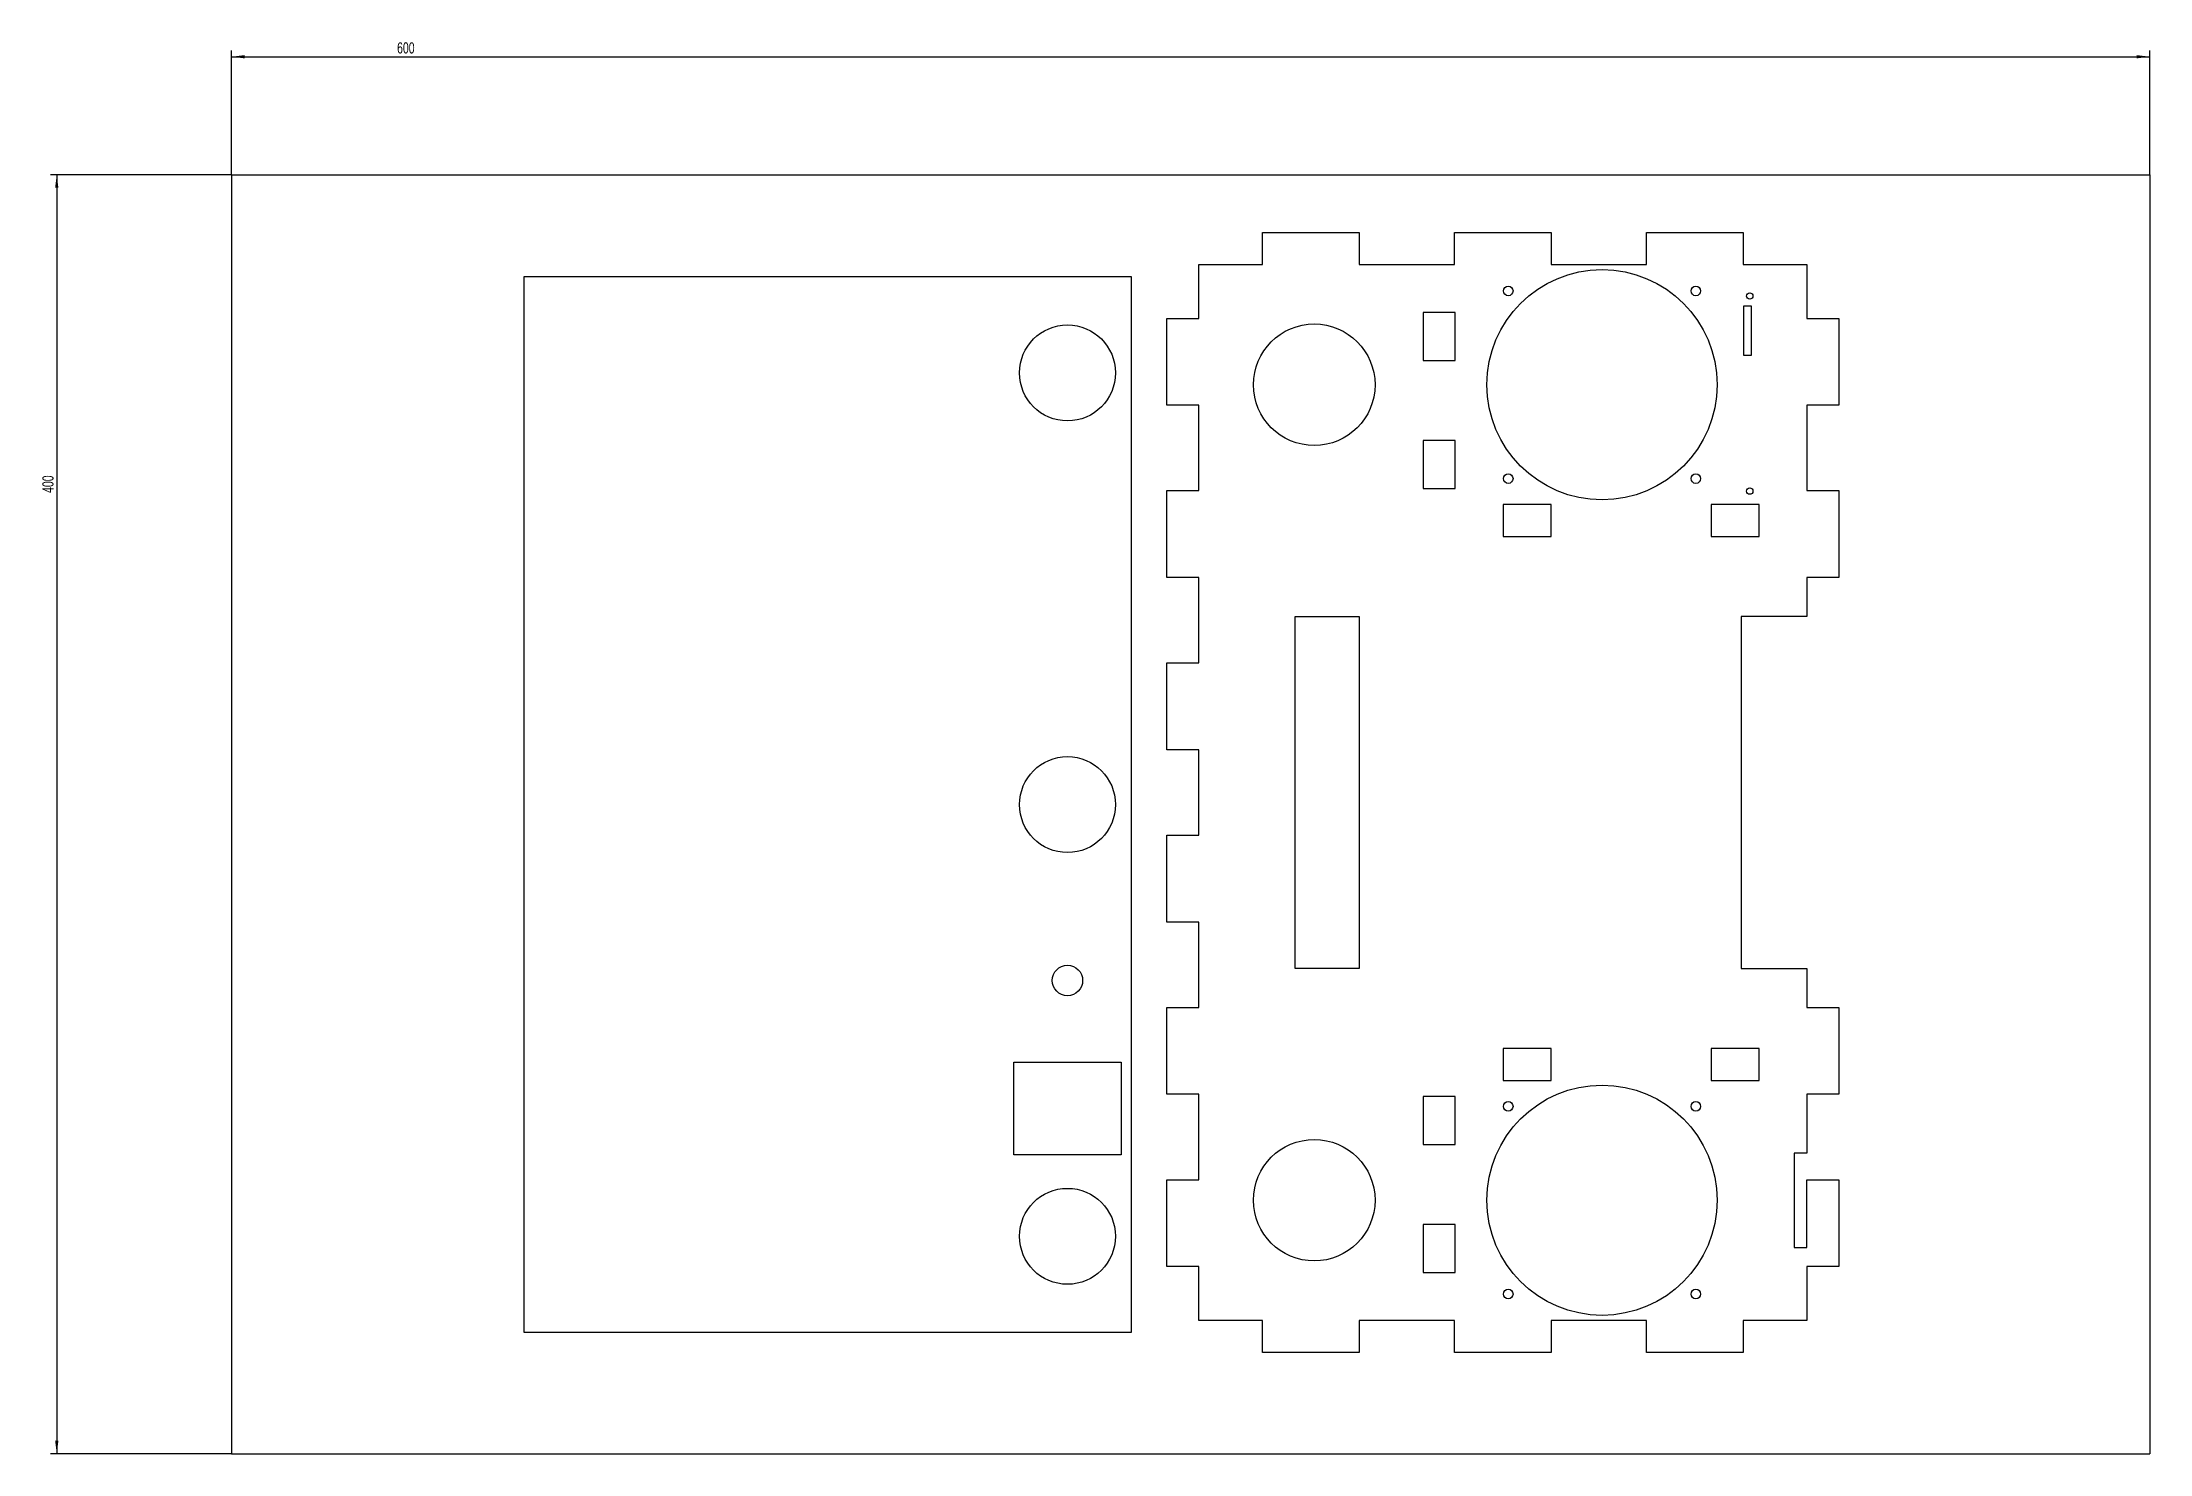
# Model space of a CAD drawing. Header units: millimetres. Extents: x -62 to 597, y 9 to 451.
import ezdxf

# ---------------------------------------------------------------- set-up
doc = ezdxf.new("R2010")
doc.units = ezdxf.units.MM
doc.layers.add('10', color=7, linetype='Continuous')
doc.styles.add('SLDTEXTSTYLE0', font='TXT', dxfattribs={"width": 0.7})
doc.dimstyles.new('SLDDIMSTYLE0', dxfattribs={"dimtxt": 3.5, "dimasz": 4.08, "dimexe": 0, "dimexo": 0.0625, "dimgap": 0.875, "dimtad": 2, "dimrnd": 1e-09, "dimzin": 12, "dimdsep": 46, "dimtxsty": 'SLDTEXTSTYLE0', "dimsah": 1, "dimcen": 0.09, "dimadec": 0, "dimazin": 3, "dimtfac": 1, "dimtofl": 0, "dimtmove": 0, "dimatfit": 3, "dimfxl": 1, "dimfrac": 2, "dimtolj": 1, "dimtzin": 12, "dimarcsym": 0})

# ---------------------------------------------------------------- blocks, each defined once
blk = doc.blocks.new('_D')
at = {"layer": '10'}
for p, q in [((-3.23, 409.49), (-3.23, 448.37)), ((596.77, 409.49), (596.77, 448.37)), ((-3.23, 446.37), (596.77, 446.37))]:
    blk.add_line(p, q, dxfattribs=at)
for points in [[(-3.23, 446.37), (0.85, 445.86), (0.85, 446.87)], [(596.77, 446.37), (592.69, 446.87), (592.69, 445.86)]]:
    blk.add_solid(points, dxfattribs=at)
at = {"layer": '10', "insert": (48.57, 450.88), "char_height": 3.5, "attachment_point": 1, "style": 'SLDTEXTSTYLE0'}
blk.add_mtext('600', dxfattribs=at)
blk = doc.blocks.new('_D_1')
at = {"layer": '10'}
for p, q in [((-3.23, 409.49), (-59.88, 409.49)), ((-57.88, 409.49), (-57.88, 9.49)), ((-3.23, 9.49), (-59.88, 9.49))]:
    blk.add_line(p, q, dxfattribs=at)
for points in [[(-57.88, 409.49), (-58.39, 405.41), (-57.37, 405.41)], [(-57.88, 9.49), (-57.37, 13.57), (-58.39, 13.57)]]:
    blk.add_solid(points, dxfattribs=at)
at = {"layer": '10', "insert": (-62.39, 309.98), "char_height": 3.5, "attachment_point": 1, "rotation": 90, "style": 'SLDTEXTSTYLE0'}
blk.add_mtext('400', dxfattribs=at)

msp = doc.modelspace()

# ---------------------------------------------------------------- linework, layer by layer
at = {"color": 7, "linetype": 'Continuous', "lineweight": 25}
for p, q in [((319.26, 381.396), (319.26, 391.396)), ((319.26, 391.396), (349.488, 391.396)), ((349.488, 391.396), (349.488, 381.396)), ((379.317, 381.396), (379.317, 391.396)), ((379.317, 391.396), (409.545, 391.396)), ((409.545, 391.396), (409.545, 381.396)), ((439.374, 381.396), (439.374, 391.396)), ((439.374, 391.396), (469.602, 391.396)), ((469.602, 391.396), (469.602, 381.396)), ((88.239, 377.505), (88.239, 47.505)), ((278.239, 377.505), (88.239, 377.505)), ((278.239, 47.505), (278.239, 377.505)), ((299.331, 364.557), (299.331, 381.396)), ((299.331, 381.396), (319.26, 381.396)), ((349.488, 381.396), (379.317, 381.396)), ((409.545, 381.396), (439.374, 381.396)), ((469.602, 381.396), (489.531, 381.396)), ((489.531, 381.396), (489.531, 364.557)), ((289.331, 337.419), (289.331, 364.557)), ((289.331, 364.557), (299.331, 364.557)), ((369.531, 366.396), (369.531, 351.396)), ((379.531, 366.396), (369.531, 366.396)), ((379.531, 351.396), (379.531, 366.396)), ((469.661, 368.336), (469.661, 353.096)), ((472.201, 368.336), (469.661, 368.336)), ((472.201, 353.096), (472.201, 368.336)), ((489.531, 364.557), (499.531, 364.557)), ((499.531, 364.557), (499.531, 337.419)), ((369.531, 351.396), (379.531, 351.396)), ((469.661, 353.096), (472.201, 353.096)), ((299.331, 337.419), (289.331, 337.419)), ((299.331, 310.68), (299.331, 337.419)), ((499.531, 337.419), (489.531, 337.419)), ((489.531, 337.419), (489.531, 310.68)), ((369.531, 326.396), (369.531, 311.396)), ((379.531, 326.396), (369.531, 326.396)), ((379.531, 311.396), (379.531, 326.396)), ((289.331, 283.542), (289.331, 310.68)), ((289.331, 310.68), (299.331, 310.68)), ((369.531, 311.396), (379.531, 311.396)), ((489.531, 310.68), (499.531, 310.68)), ((499.531, 310.68), (499.531, 283.542)), ((394.531, 306.396), (394.531, 296.396)), ((409.531, 306.396), (394.531, 306.396)), ((409.531, 296.396), (409.531, 306.396)), ((474.531, 306.396), (459.531, 306.396)), ((459.531, 306.396), (459.531, 296.396)), ((474.531, 296.396), (474.531, 306.396)), ((394.531, 296.396), (409.531, 296.396)), ((459.531, 296.396), (474.531, 296.396)), ((299.331, 283.542), (289.331, 283.542)), ((299.331, 256.803), (299.331, 283.542)), ((499.531, 283.542), (489.531, 283.542)), ((489.531, 283.542), (489.531, 271.296)), ((329.431, 271.296), (349.431, 271.296)), ((329.431, 161.296), (329.431, 271.296)), ((349.431, 271.296), (349.431, 161.296)), ((489.531, 271.296), (468.931, 271.296)), ((468.931, 271.296), (468.931, 161.296)), ((289.331, 229.665), (289.331, 256.803)), ((289.331, 256.803), (299.331, 256.803)), ((299.331, 229.665), (289.331, 229.665)), ((299.331, 202.926), (299.331, 229.665)), ((289.331, 175.788), (289.331, 202.926)), ((289.331, 202.926), (299.331, 202.926)), ((299.331, 175.788), (289.331, 175.788)), ((299.331, 149.049), (299.331, 175.788)), ((349.431, 161.296), (329.431, 161.296)), ((468.931, 161.296), (489.531, 161.296)), ((489.531, 161.296), (489.531, 149.049)), ((289.331, 121.911), (289.331, 149.049)), ((289.331, 149.049), (299.331, 149.049)), ((489.531, 149.049), (499.531, 149.049)), ((499.531, 149.049), (499.531, 121.911)), ((241.489, 103.005), (241.489, 132.005)), ((241.489, 132.005), (274.989, 132.005)), ((274.989, 132.005), (274.989, 103.005)), ((409.531, 136.196), (394.531, 136.196)), ((394.531, 136.196), (394.531, 126.196)), ((409.531, 126.196), (409.531, 136.196)), ((459.531, 136.196), (459.531, 126.196)), ((474.531, 136.196), (459.531, 136.196)), ((474.531, 126.196), (474.531, 136.196)), ((394.531, 126.196), (409.531, 126.196)), ((459.531, 126.196), (474.531, 126.196)), ((299.331, 121.911), (289.331, 121.911)), ((299.331, 95.173), (299.331, 121.911)), ((379.531, 121.196), (369.531, 121.196)), ((369.531, 121.196), (369.531, 106.196)), ((379.531, 106.196), (379.531, 121.196)), ((499.531, 121.911), (489.531, 121.911)), ((489.531, 121.911), (489.531, 103.546)), ((369.531, 106.196), (379.531, 106.196)), ((274.989, 103.005), (241.489, 103.005)), ((485.531, 103.546), (485.531, 74.046)), ((489.531, 103.546), (485.531, 103.546)), ((289.331, 68.034), (289.331, 95.173)), ((289.331, 95.173), (299.331, 95.173)), ((489.531, 74.046), (489.531, 95.173)), ((489.531, 95.173), (499.531, 95.173)), ((499.531, 95.173), (499.531, 68.034)), ((379.531, 81.196), (369.531, 81.196)), ((369.531, 81.196), (369.531, 66.196)), ((379.531, 66.196), (379.531, 81.196)), ((485.531, 74.046), (489.531, 74.046)), ((299.331, 68.034), (289.331, 68.034)), ((299.331, 51.196), (299.331, 68.034)), ((369.531, 66.196), (379.531, 66.196)), ((499.531, 68.034), (489.531, 68.034)), ((489.531, 68.034), (489.531, 51.196)), ((88.239, 47.505), (278.239, 47.505)), ((319.26, 51.196), (299.331, 51.196)), ((319.26, 41.196), (319.26, 51.196)), ((379.317, 51.196), (349.488, 51.196)), ((349.488, 51.196), (349.488, 41.196)), ((379.317, 41.196), (379.317, 51.196)), ((439.374, 51.196), (409.545, 51.196)), ((409.545, 51.196), (409.545, 41.196)), ((439.374, 41.196), (439.374, 51.196)), ((489.531, 51.196), (469.602, 51.196)), ((469.602, 51.196), (469.602, 41.196)), ((349.488, 41.196), (319.26, 41.196)), ((409.545, 41.196), (379.317, 41.196)), ((469.602, 41.196), (439.374, 41.196))]:
    msp.add_line(p, q, dxfattribs=at)
for centre, radius in [((425.431, 343.796), 36), ((396.086, 373.141), 1.5), ((454.776, 373.141), 1.5), ((471.631, 371.536), 1), ((335.431, 343.796), 19), ((258.239, 347.505), 15), ((396.086, 314.451), 1.5), ((454.776, 314.451), 1.5), ((471.631, 310.536), 1), ((258.239, 212.505), 15), ((258.239, 157.505), 4.75), ((425.431, 88.796), 36), ((396.086, 118.141), 1.5), ((454.776, 118.141), 1.5), ((335.431, 88.796), 19), ((258.239, 77.505), 15), ((396.086, 59.451), 1.5), ((454.776, 59.451), 1.5)]:
    msp.add_circle(centre, radius, dxfattribs=at)
at = {"layer": '10'}
for p, q in [((-3.234, 409.485), (596.766, 409.485)), ((-3.234, 409.485), (-3.234, 9.485)), ((596.766, 409.485), (596.766, 9.485)), ((-3.234, 9.485), (596.766, 9.485))]:
    msp.add_line(p, q, dxfattribs=at)

# ---------------------------------------------------------------- dimensions: what is measured, and where the dimension line sits
dim = msp.add_linear_dim(base=(596.766, 446.365), p1=(-3.234, 409.485), p2=(596.766, 409.485), dimstyle='SLDDIMSTYLE0', dxfattribs=at)
dim.commit()
dim.dimension.update_dxf_attribs({"geometry": '_D', "text_midpoint": (50.868, 446.365), "dimtype": 160})
dim = msp.add_linear_dim(base=(-57.883, 9.485), p1=(-3.234, 409.485), p2=(-3.234, 9.485), angle=90, dimstyle='SLDDIMSTYLE0', dxfattribs=at)
dim.commit()
dim.dimension.update_dxf_attribs({"geometry": '_D_1', "text_midpoint": (-57.883, 312.289), "dimtype": 160})

doc.saveas('drawing.dxf')
